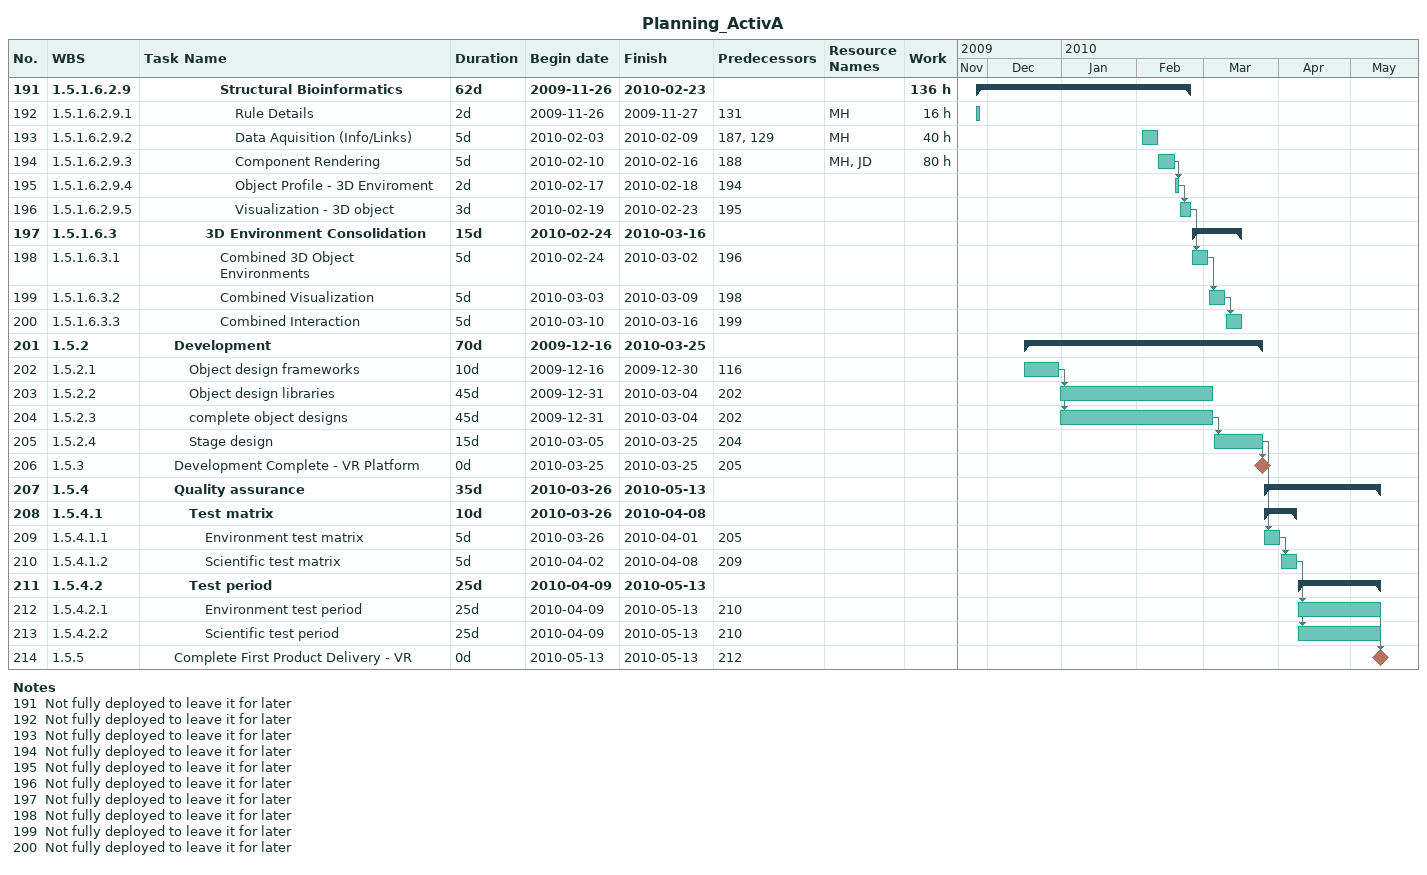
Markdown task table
Planning_ActivA

| ID | WBS | Task | Duration | Start | Finish | Predecessors | Resources | Work (h) |
|---|---|---|---|---|---|---|---|---|
| 191 | 1.5.1.6.2.9 | **Structural Bioinformatics** | 62d | 2009-11-26 | 2010-02-23 |  |  | 136 |
| 192 | 1.5.1.6.2.9.1 | Rule Details | 2d | 2009-11-26 | 2009-11-27 | 131 | MH | 16 |
| 193 | 1.5.1.6.2.9.2 | Data Aquisition (Info/Links) | 5d | 2010-02-03 | 2010-02-09 | 187, 129 | MH | 40 |
| 194 | 1.5.1.6.2.9.3 | Component Rendering | 5d | 2010-02-10 | 2010-02-16 | 188 | MH, JD | 80 |
| 195 | 1.5.1.6.2.9.4 | Object Profile - 3D Enviroment | 2d | 2010-02-17 | 2010-02-18 | 194 |  |  |
| 196 | 1.5.1.6.2.9.5 | Visualization - 3D object | 3d | 2010-02-19 | 2010-02-23 | 195 |  |  |
| 197 | 1.5.1.6.3 | **3D Environment Consolidation** | 15d | 2010-02-24 | 2010-03-16 |  |  |  |
| 198 | 1.5.1.6.3.1 | Combined 3D Object Environments | 5d | 2010-02-24 | 2010-03-02 | 196 |  |  |
| 199 | 1.5.1.6.3.2 | Combined Visualization | 5d | 2010-03-03 | 2010-03-09 | 198 |  |  |
| 200 | 1.5.1.6.3.3 | Combined Interaction | 5d | 2010-03-10 | 2010-03-16 | 199 |  |  |
| 201 | 1.5.2 | **Development** | 70d | 2009-12-16 | 2010-03-25 |  |  |  |
| 202 | 1.5.2.1 | Object design frameworks | 10d | 2009-12-16 | 2009-12-30 | 116 |  |  |
| 203 | 1.5.2.2 | Object design libraries | 45d | 2009-12-31 | 2010-03-04 | 202 |  |  |
| 204 | 1.5.2.3 | complete object designs | 45d | 2009-12-31 | 2010-03-04 | 202 |  |  |
| 205 | 1.5.2.4 | Stage design | 15d | 2010-03-05 | 2010-03-25 | 204 |  |  |
| 206 | 1.5.3 | Development Complete - VR Platform | 0d | 2010-03-25 | 2010-03-25 | 205 |  |  |
| 207 | 1.5.4 | **Quality assurance** | 35d | 2010-03-26 | 2010-05-13 |  |  |  |
| 208 | 1.5.4.1 | **Test matrix** | 10d | 2010-03-26 | 2010-04-08 |  |  |  |
| 209 | 1.5.4.1.1 | Environment test matrix | 5d | 2010-03-26 | 2010-04-01 | 205 |  |  |
| 210 | 1.5.4.1.2 | Scientific test matrix | 5d | 2010-04-02 | 2010-04-08 | 209 |  |  |
| 211 | 1.5.4.2 | **Test period** | 25d | 2010-04-09 | 2010-05-13 |  |  |  |
| 212 | 1.5.4.2.1 | Environment test period | 25d | 2010-04-09 | 2010-05-13 | 210 |  |  |
| 213 | 1.5.4.2.2 | Scientific test period | 25d | 2010-04-09 | 2010-05-13 | 210 |  |  |
| 214 | 1.5.5 | Complete First Product Delivery - VR | 0d | 2010-05-13 | 2010-05-13 | 212 |  |  |

Notes
- 191: Not fully deployed to leave it for later
- 192: Not fully deployed to leave it for later
- 193: Not fully deployed to leave it for later
- 194: Not fully deployed to leave it for later
- 195: Not fully deployed to leave it for later
- 196: Not fully deployed to leave it for later
- 197: Not fully deployed to leave it for later
- 198: Not fully deployed to leave it for later
- 199: Not fully deployed to leave it for later
- 200: Not fully deployed to leave it for later
